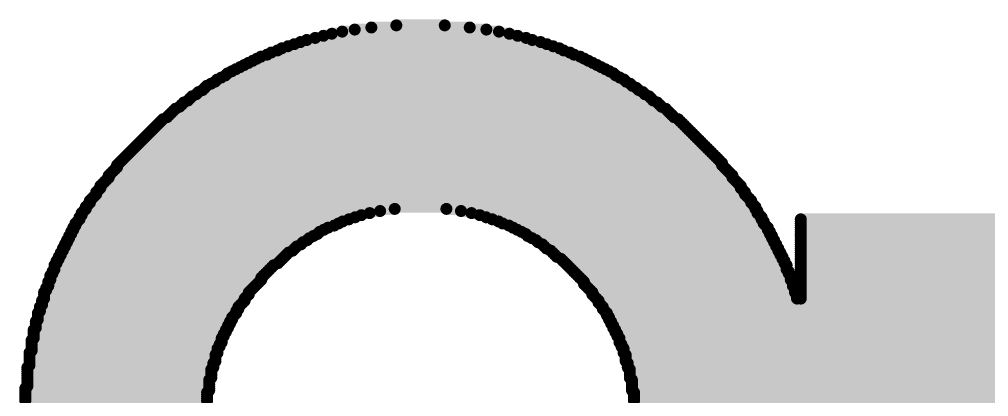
# Model space of a CAD drawing. Extents: x 97 to 206, y 100 to 175.
# Drawn here: x 141.727 to 145.787, y 149.793 to 151.372 of the extents above; entities that cross this region are included whole.
import ezdxf

# ---------------------------------------------------------------- set-up
doc = ezdxf.new("R2010")
doc.units = 0
doc.layers.get('0').update_dxf_attribs({"linetype": 'CONTINUOUS'})
doc.layers.add('SILK-TOP_PHO', color=9, linetype='CONTINUOUS')

# ---------------------------------------------------------------- blocks, each defined once
blk = doc.blocks.new('ROUND_117')
at = {"const_width": 0.02502}
blk.add_lwpolyline([(-0.01251, 0, 1), (0.01251, 0, 1)], format="xyb", close=True, dxfattribs=at)

msp = doc.modelspace()

# ---------------------------------------------------------------- linework, layer by layer
at = {"layer": 'SILK-TOP_PHO', "const_width": 0.050038}
for points in [[(143.079216, 151.321262), (143.735806, 151.321262)], [(143.13154, 151.329898), (143.683228, 151.329898)], [(143.20139, 151.338534), (143.613378, 151.338534)], [(143.306038, 151.347424), (143.50873, 151.347424)], [(142.930626, 151.28621), (143.875506, 151.28621)], [(142.965678, 151.294846), (143.849344, 151.294846)], [(143.000476, 151.303736), (143.814292, 151.303736)], [(143.035528, 151.312372), (143.779494, 151.312372)], [(142.808452, 151.242522), (144.006316, 151.242522)], [(142.825978, 151.251412), (143.989044, 151.251412)], [(142.85214, 151.260048), (143.962628, 151.260048)], [(142.878302, 151.268684), (143.936466, 151.268684)], [(142.904464, 151.277574), (143.910304, 151.277574)], [(142.703804, 151.198834), (144.111218, 151.198834)], [(142.721076, 151.207724), (144.093692, 151.207724)], [(142.738602, 151.21636), (144.076166, 151.21636)], [(142.764764, 151.224996), (144.050004, 151.224996)], [(142.78229, 151.233886), (144.032478, 151.233886)], [(142.633954, 151.164036), (144.181068, 151.164036)], [(142.651226, 151.172672), (144.163542, 151.172672)], [(142.668752, 151.181562), (144.146016, 151.181562)], [(142.686278, 151.190198), (144.128744, 151.190198)], [(142.555214, 151.120348), (144.259554, 151.120348)], [(142.57274, 151.128984), (144.242028, 151.128984)], [(142.590266, 151.137874), (144.224756, 151.137874)], [(142.598902, 151.14651), (144.215866, 151.14651)], [(142.616428, 151.155146), (144.198594, 151.155146)], [(142.494254, 151.07666), (144.320768, 151.07666)], [(142.50289, 151.085296), (144.311878, 151.085296)], [(142.511526, 151.094186), (144.294606, 151.094186)], [(142.529052, 151.102822), (144.285716, 151.102822)], [(142.546578, 151.111712), (144.268444, 151.111712)], [(142.441676, 151.041862), (144.373092, 151.041862)], [(142.450566, 151.050498), (144.364456, 151.050498)], [(142.467838, 151.059134), (144.34693, 151.059134)], [(142.476728, 151.068024), (144.338294, 151.068024)], [(142.380716, 150.998174), (144.434306, 150.998174)], [(142.397988, 151.00681), (144.41678, 151.00681)], [(142.406878, 151.015446), (144.408144, 151.015446)], [(142.415514, 151.024336), (144.399254, 151.024336)], [(142.43304, 151.032972), (144.381728, 151.032972)], [(142.345664, 150.963122), (144.469104, 150.963122)], [(142.354554, 150.972012), (144.460468, 150.972012)], [(142.36319, 150.980648), (144.451578, 150.980648)], [(142.371826, 150.989284), (144.442942, 150.989284)], [(142.29334, 150.919434), (144.521428, 150.919434)], [(142.301976, 150.928324), (144.512792, 150.928324)], [(142.310866, 150.93696), (144.504156, 150.93696)], [(142.319502, 150.945596), (144.495266, 150.945596)], [(142.328138, 150.954486), (144.48663, 150.954486)], [(142.249652, 150.875746), (144.565116, 150.875746)], [(142.258288, 150.884636), (144.55648, 150.884636)], [(142.267178, 150.893272), (144.547844, 150.893272)], [(142.275814, 150.902162), (144.538954, 150.902162)], [(142.284704, 150.910798), (144.530318, 150.910798)], [(142.214854, 150.840948), (144.600168, 150.840948)], [(142.22349, 150.849584), (144.591278, 150.849584)], [(142.232126, 150.858474), (144.582642, 150.858474)], [(142.241016, 150.86711), (144.574006, 150.86711)], [(142.171166, 150.79726), (144.643856, 150.79726)], [(142.179802, 150.805896), (144.634966, 150.805896)], [(142.188438, 150.814786), (144.62633, 150.814786)], [(142.197328, 150.823422), (144.617694, 150.823422)], [(142.205964, 150.832312), (144.608804, 150.832312)], [(142.136114, 150.762462), (144.670018, 150.762462)], [(142.136114, 150.753572), (144.678654, 150.753572)], [(142.145004, 150.771098), (144.670018, 150.771098)], [(142.15364, 150.779734), (144.661128, 150.779734)], [(142.162276, 150.788624), (144.652492, 150.788624)], [(142.101316, 150.718774), (144.713706, 150.718774)], [(142.109952, 150.72741), (144.704816, 150.72741)], [(142.118588, 150.736046), (144.69618, 150.736046)], [(142.127478, 150.744936), (144.687544, 150.744936)], [(142.066264, 150.675086), (144.748504, 150.675086)], [(142.075154, 150.683722), (144.739868, 150.683722)], [(142.08379, 150.692612), (144.730978, 150.692612)], [(142.092426, 150.701248), (144.722342, 150.701248)], [(142.101316, 150.709884), (144.713706, 150.709884)], [(142.040102, 150.631398), (144.774666, 150.631398)], [(142.048738, 150.648924), (144.76603, 150.648924)], [(142.048738, 150.640034), (144.76603, 150.640034)], [(142.057628, 150.65756), (144.757394, 150.65756)], [(142.066264, 150.666196), (144.748504, 150.666196)], [(142.01394, 150.596346), (144.800828, 150.596346)], [(142.022576, 150.613872), (144.792192, 150.613872)], [(142.022576, 150.605236), (144.792192, 150.605236)], [(142.031466, 150.622762), (144.783556, 150.622762)], [(141.987778, 150.561548), (143.194278, 150.561548)], [(141.987778, 150.552912), (143.15948, 150.552912)], [(141.996414, 150.570184), (143.237966, 150.570184)], [(142.005304, 150.58771), (144.809718, 150.58771)], [(142.005304, 150.579074), (143.29918, 150.579074)], [(143.515588, 150.579074), (144.809718, 150.579074)], [(143.576802, 150.570184), (144.818354, 150.570184)], [(143.62049, 150.561548), (144.818354, 150.561548)], [(143.655288, 150.552912), (144.827244, 150.552912)], [(141.961616, 150.51786), (143.063468, 150.51786)], [(141.961616, 150.509224), (143.045942, 150.509224)], [(141.970252, 150.526496), (143.080994, 150.526496)], [(141.978888, 150.544022), (143.133318, 150.544022)], [(141.978888, 150.535386), (143.107156, 150.535386)], [(143.681704, 150.544022), (144.83588, 150.544022)], [(143.707866, 150.535386), (144.83588, 150.535386)], [(143.734028, 150.526496), (144.844516, 150.526496)], [(143.751554, 150.51786), (144.844516, 150.51786)], [(143.777716, 150.509224), (144.853406, 150.509224)], [(144.999964, 150.535386), (146.625818, 150.535386)], [(144.999964, 150.526496), (146.695668, 150.526496)], [(144.999964, 150.51786), (146.747992, 150.51786)], [(144.999964, 150.509224), (146.783044, 150.509224)], [(141.94409, 150.483062), (142.984728, 150.483062)], [(141.94409, 150.474172), (142.976092, 150.474172)], [(141.952726, 150.500334), (143.01978, 150.500334)], [(141.952726, 150.491698), (143.002254, 150.491698)], [(143.794988, 150.500334), (144.862042, 150.500334)], [(143.812514, 150.491698), (144.862042, 150.491698)], [(143.83004, 150.483062), (144.870678, 150.483062)], [(143.847566, 150.474172), (144.870678, 150.474172)], [(144.999964, 150.500334), (146.817842, 150.500334)], [(144.999964, 150.491698), (146.844004, 150.491698)], [(144.999964, 150.483062), (146.870166, 150.483062)], [(144.999964, 150.474172), (146.896328, 150.474172)], [(141.917928, 150.430484), (142.906242, 150.430484)], [(141.926564, 150.44801), (142.932404, 150.44801)], [(141.926564, 150.439374), (142.914878, 150.439374)], [(141.935454, 150.465536), (142.958566, 150.465536)], [(141.935454, 150.456646), (142.941294, 150.456646)], [(143.856202, 150.465536), (144.879568, 150.465536)], [(143.873728, 150.456646), (144.879568, 150.456646)], [(143.891254, 150.44801), (144.888204, 150.44801)], [(143.89989, 150.439374), (144.888204, 150.439374)], [(143.917416, 150.430484), (144.897094, 150.430484)], [(144.999964, 150.465536), (146.922744, 150.465536)], [(144.999964, 150.456646), (146.940016, 150.456646)], [(144.999964, 150.44801), (146.957542, 150.44801)], [(144.999964, 150.439374), (146.975068, 150.439374)], [(144.999964, 150.430484), (146.992594, 150.430484)], [(141.900402, 150.395686), (142.853918, 150.395686)], [(141.900402, 150.386796), (142.845028, 150.386796)], [(141.909038, 150.413212), (142.88008, 150.413212)], [(141.909038, 150.404322), (142.871444, 150.404322)], [(141.917928, 150.421848), (142.888716, 150.421848)], [(143.926052, 150.421848), (144.897094, 150.421848)], [(143.934688, 150.413212), (144.90573, 150.413212)], [(143.952214, 150.404322), (144.90573, 150.404322)], [(143.961104, 150.395686), (144.914366, 150.395686)], [(143.96974, 150.386796), (144.914366, 150.386796)], [(144.999964, 150.421848), (147.009866, 150.421848)], [(144.999964, 150.413212), (147.027392, 150.413212)], [(144.999964, 150.404322), (147.044918, 150.404322)], [(144.999964, 150.395686), (147.053554, 150.395686)], [(144.999964, 150.386796), (147.07108, 150.386796)], [(141.882876, 150.360634), (142.818866, 150.360634)], [(141.882876, 150.351998), (142.81023, 150.351998)], [(141.891766, 150.37816), (142.836392, 150.37816)], [(141.891766, 150.369524), (142.827756, 150.369524)], [(143.978376, 150.37816), (144.923256, 150.37816)], [(143.995902, 150.369524), (144.923256, 150.369524)], [(144.004538, 150.360634), (144.931892, 150.360634)], [(144.013428, 150.351998), (144.931892, 150.351998)], [(144.999964, 150.37816), (147.079716, 150.37816)], [(144.999964, 150.369524), (147.097242, 150.369524)], [(144.999964, 150.360634), (147.105878, 150.360634)], [(144.999964, 150.351998), (147.123404, 150.351998)], [(141.865604, 150.316946), (142.766542, 150.316946)], [(141.865604, 150.30831), (142.757906, 150.30831)], [(141.87424, 150.343362), (142.792704, 150.343362)], [(141.87424, 150.334472), (142.784068, 150.334472)], [(141.87424, 150.325836), (142.775178, 150.325836)], [(144.022064, 150.343362), (144.940528, 150.343362)], [(144.030954, 150.334472), (144.940528, 150.334472)], [(144.03959, 150.325836), (144.940528, 150.325836)], [(144.048226, 150.316946), (144.949418, 150.316946)], [(144.057116, 150.30831), (144.949418, 150.30831)], [(144.999964, 150.343362), (147.132294, 150.343362)], [(144.999964, 150.334472), (147.14093, 150.334472)], [(144.999964, 150.325836), (147.158456, 150.325836)], [(144.999964, 150.316946), (147.167092, 150.316946)], [(144.999964, 150.30831), (147.175728, 150.30831)], [(141.848078, 150.273512), (142.731744, 150.273512)], [(141.848078, 150.264622), (142.722854, 150.264622)], [(141.856714, 150.299674), (142.749016, 150.299674)], [(141.856714, 150.290784), (142.74038, 150.290784)], [(141.856714, 150.282148), (142.74038, 150.282148)], [(144.065752, 150.299674), (144.958054, 150.299674)], [(144.074388, 150.290784), (144.958054, 150.290784)], [(144.083278, 150.282148), (144.958054, 150.282148)], [(144.091914, 150.273512), (144.966944, 150.273512)], [(144.091914, 150.264622), (144.966944, 150.264622)], [(144.999964, 150.299674), (147.184618, 150.299674)], [(144.999964, 150.290784), (147.202144, 150.290784)], [(144.999964, 150.282148), (147.21078, 150.282148)], [(144.999964, 150.273512), (147.219416, 150.273512)], [(144.999964, 150.264622), (147.228306, 150.264622)], [(141.830552, 150.229824), (142.688056, 150.229824)], [(141.839188, 150.247096), (142.705328, 150.247096)], [(141.839188, 150.23846), (142.696692, 150.23846)], [(141.848078, 150.255986), (142.714218, 150.255986)], [(144.100804, 150.255986), (144.966944, 150.255986)], [(144.10944, 150.247096), (144.97558, 150.247096)], [(144.118076, 150.23846), (144.97558, 150.23846)], [(144.126966, 150.229824), (144.97558, 150.229824)], [(144.999964, 150.255986), (147.236942, 150.255986)], [(144.999964, 150.247096), (147.245578, 150.247096)], [(144.999964, 150.23846), (147.254468, 150.23846)], [(144.999964, 150.229824), (147.263104, 150.229824)], [(141.821916, 150.194772), (142.67053, 150.194772)], [(141.821916, 150.186136), (142.661894, 150.186136)], [(141.830552, 150.220934), (142.688056, 150.220934)], [(141.830552, 150.212298), (142.679166, 150.212298)], [(141.830552, 150.203662), (142.67053, 150.203662)], [(144.126966, 150.220934), (144.984216, 150.220934)], [(144.135602, 150.212298), (144.984216, 150.212298)], [(144.144238, 150.203662), (144.984216, 150.203662)], [(144.153128, 150.194772), (147.298156, 150.194772)], [(144.153128, 150.186136), (147.306792, 150.186136)], [(144.999964, 150.220934), (147.271994, 150.220934)], [(144.999964, 150.212298), (147.28063, 150.212298)], [(144.999964, 150.203662), (147.289266, 150.203662)], [(141.813026, 150.16861), (142.644368, 150.16861)], [(141.813026, 150.159974), (142.644368, 150.159974)], [(141.813026, 150.151084), (142.635478, 150.151084)], [(141.821916, 150.177246), (142.653004, 150.177246)], [(144.161764, 150.177246), (147.306792, 150.177246)], [(144.170654, 150.16861), (147.315428, 150.16861)], [(144.170654, 150.159974), (147.324318, 150.159974)], [(144.17929, 150.151084), (147.332954, 150.151084)], [(141.795754, 150.107396), (142.609316, 150.107396)], [(141.80439, 150.142448), (142.635478, 150.142448)], [(141.80439, 150.133812), (142.626842, 150.133812)], [(141.80439, 150.124922), (142.618206, 150.124922)], [(141.80439, 150.116286), (142.618206, 150.116286)], [(144.187926, 150.142448), (147.341844, 150.142448)], [(144.187926, 150.133812), (147.341844, 150.133812)], [(144.196816, 150.124922), (147.35048, 150.124922)], [(144.196816, 150.116286), (147.359116, 150.116286)], [(144.205452, 150.107396), (147.368006, 150.107396)], [(141.786864, 150.072598), (142.592044, 150.072598)], [(141.786864, 150.063962), (142.592044, 150.063962)], [(141.795754, 150.09876), (142.609316, 150.09876)], [(141.795754, 150.090124), (142.60068, 150.090124)], [(141.795754, 150.081234), (142.60068, 150.081234)], [(144.205452, 150.09876), (147.368006, 150.09876)], [(144.214088, 150.090124), (147.376642, 150.090124)], [(144.214088, 150.081234), (147.385278, 150.081234)], [(144.222978, 150.072598), (147.385278, 150.072598)], [(144.222978, 150.063962), (147.394168, 150.063962)], [(141.778228, 150.02891), (142.574518, 150.02891)], [(141.786864, 150.055072), (142.583154, 150.055072)], [(141.786864, 150.046436), (142.583154, 150.046436)], [(141.786864, 150.037546), (142.574518, 150.037546)], [(144.231614, 150.055072), (147.402804, 150.055072)], [(144.231614, 150.046436), (147.402804, 150.046436)], [(144.240504, 150.037546), (147.411694, 150.037546)], [(144.240504, 150.02891), (147.42033, 150.02891)], [(141.778228, 150.020274), (142.574518, 150.020274)], [(141.778228, 150.011384), (142.565628, 150.011384)], [(141.778228, 150.002748), (142.565628, 150.002748)], [(141.778228, 149.994112), (142.556992, 149.994112)], [(141.778228, 149.985222), (142.556992, 149.985222)], [(144.240504, 150.020274), (147.42033, 150.020274)], [(144.24914, 150.011384), (147.428966, 150.011384)], [(144.24914, 150.002748), (147.428966, 150.002748)], [(144.257776, 149.994112), (147.437856, 149.994112)], [(144.257776, 149.985222), (147.437856, 149.985222)], [(141.769338, 149.976586), (142.556992, 149.976586)], [(141.769338, 149.967696), (142.548356, 149.967696)], [(141.769338, 149.95906), (142.548356, 149.95906)], [(141.769338, 149.950424), (142.548356, 149.950424)], [(141.769338, 149.941534), (142.548356, 149.941534)], [(144.257776, 149.976586), (147.446492, 149.976586)], [(144.266666, 149.967696), (147.446492, 149.967696)], [(144.266666, 149.95906), (147.455128, 149.95906)], [(144.266666, 149.950424), (147.455128, 149.950424)], [(144.266666, 149.941534), (147.464018, 149.941534)], [(141.760702, 149.915372), (142.539466, 149.915372)], [(141.760702, 149.906736), (142.53083, 149.906736)], [(141.769338, 149.932898), (142.539466, 149.932898)], [(141.769338, 149.924262), (142.539466, 149.924262)], [(144.275302, 149.932898), (147.464018, 149.932898)], [(144.275302, 149.924262), (147.472654, 149.924262)], [(144.275302, 149.915372), (147.472654, 149.915372)], [(144.283938, 149.906736), (147.481544, 149.906736)], [(141.760702, 149.897846), (142.53083, 149.897846)], [(141.760702, 149.88921), (142.53083, 149.88921)], [(141.760702, 149.880574), (142.53083, 149.880574)], [(141.760702, 149.871684), (142.53083, 149.871684)], [(141.760702, 149.863048), (142.522194, 149.863048)], [(144.283938, 149.897846), (147.481544, 149.897846)], [(144.283938, 149.88921), (147.481544, 149.88921)], [(144.283938, 149.880574), (147.49018, 149.880574)], [(144.283938, 149.871684), (147.49018, 149.871684)], [(144.292828, 149.863048), (147.49018, 149.863048)], [(141.752066, 149.827996), (142.522194, 149.827996)], [(141.752066, 149.81936), (142.522194, 149.81936)], [(141.760702, 149.854412), (142.522194, 149.854412)], [(141.760702, 149.845522), (142.522194, 149.845522)], [(141.760702, 149.836886), (142.522194, 149.836886)], [(144.292828, 149.854412), (148.363178, 149.854412)], [(144.292828, 149.845522), (148.345906, 149.845522)], [(144.292828, 149.836886), (148.337016, 149.836886)], [(144.292828, 149.827996), (148.319744, 149.827996)], [(144.292828, 149.81936), (148.310854, 149.81936)], [(141.752066, 149.810724), (142.513304, 149.810724)], [(141.752066, 149.801834), (142.513304, 149.801834)], [(141.752066, 149.793198), (142.513304, 149.793198)], [(141.752066, 149.784562), (142.513304, 149.784562)], [(144.301464, 149.810724), (148.302218, 149.810724)], [(144.301464, 149.801834), (148.293328, 149.801834)], [(144.301464, 149.793198), (148.284692, 149.793198)], [(144.301464, 149.784562), (148.267166, 149.784562)], [(141.752066, 149.775672), (142.513304, 149.775672)], [(144.301464, 149.775672), (148.25853, 149.775672)]]:
    msp.add_lwpolyline(points, dxfattribs=at)

# ---------------------------------------------------------------- block references
at = {"layer": 'SILK-TOP_PHO'}
for p in [(143.079216, 151.321262), (143.13154, 151.329898), (143.20139, 151.338534), (143.306038, 151.347424), (143.50873, 151.347424), (143.613378, 151.338534), (143.683228, 151.329898), (143.735806, 151.321262), (142.930626, 151.28621), (142.965678, 151.294846), (143.000476, 151.303736), (143.035528, 151.312372), (143.779494, 151.312372), (143.814292, 151.303736), (143.849344, 151.294846), (143.875506, 151.28621), (142.808452, 151.242522), (142.825978, 151.251412), (142.85214, 151.260048), (142.878302, 151.268684), (142.904464, 151.277574), (143.910304, 151.277574), (143.936466, 151.268684), (143.962628, 151.260048), (143.989044, 151.251412), (144.006316, 151.242522), (142.703804, 151.198834), (142.721076, 151.207724), (142.738602, 151.21636), (142.764764, 151.224996), (142.78229, 151.233886), (144.032478, 151.233886), (144.050004, 151.224996), (144.076166, 151.21636), (144.093692, 151.207724), (144.111218, 151.198834), (142.633954, 151.164036), (142.651226, 151.172672), (142.668752, 151.181562), (142.686278, 151.190198), (144.128744, 151.190198), (144.146016, 151.181562), (144.163542, 151.172672), (144.181068, 151.164036), (142.555214, 151.120348), (142.57274, 151.128984), (142.590266, 151.137874), (142.598902, 151.14651), (142.616428, 151.155146), (144.198594, 151.155146), (144.215866, 151.14651), (144.224756, 151.137874), (144.242028, 151.128984), (144.259554, 151.120348), (142.494254, 151.07666), (142.50289, 151.085296), (142.511526, 151.094186), (142.529052, 151.102822), (142.546578, 151.111712), (144.268444, 151.111712), (144.285716, 151.102822), (144.294606, 151.094186), (144.311878, 151.085296), (144.320768, 151.07666), (142.441676, 151.041862), (142.450566, 151.050498), (142.467838, 151.059134), (142.476728, 151.068024), (144.338294, 151.068024), (144.34693, 151.059134), (144.364456, 151.050498), (144.373092, 151.041862), (142.380716, 150.998174), (142.397988, 151.00681), (142.406878, 151.015446), (142.415514, 151.024336), (142.43304, 151.032972), (144.381728, 151.032972), (144.399254, 151.024336), (144.408144, 151.015446), (144.41678, 151.00681), (144.434306, 150.998174), (142.345664, 150.963122), (142.354554, 150.972012), (142.36319, 150.980648), (142.371826, 150.989284), (144.442942, 150.989284), (144.451578, 150.980648), (144.460468, 150.972012), (144.469104, 150.963122), (142.29334, 150.919434), (142.301976, 150.928324), (142.310866, 150.93696), (142.319502, 150.945596), (142.328138, 150.954486), (144.48663, 150.954486), (144.495266, 150.945596), (144.504156, 150.93696), (144.512792, 150.928324), (144.521428, 150.919434), (142.249652, 150.875746), (142.258288, 150.884636), (142.267178, 150.893272), (142.275814, 150.902162), (142.284704, 150.910798), (144.530318, 150.910798), (144.538954, 150.902162), (144.547844, 150.893272), (144.55648, 150.884636), (144.565116, 150.875746), (142.214854, 150.840948), (142.22349, 150.849584), (142.232126, 150.858474), (142.241016, 150.86711), (144.574006, 150.86711), (144.582642, 150.858474), (144.591278, 150.849584), (144.600168, 150.840948), (142.171166, 150.79726), (142.179802, 150.805896), (142.188438, 150.814786), (142.197328, 150.823422), (142.205964, 150.832312), (144.608804, 150.832312), (144.617694, 150.823422), (144.62633, 150.814786), (144.634966, 150.805896), (144.643856, 150.79726), (142.136114, 150.762462), (142.136114, 150.753572), (142.145004, 150.771098), (142.15364, 150.779734), (142.162276, 150.788624), (144.652492, 150.788624), (144.661128, 150.779734), (144.670018, 150.771098), (144.670018, 150.762462), (144.678654, 150.753572), (142.101316, 150.718774), (142.109952, 150.72741), (142.118588, 150.736046), (142.127478, 150.744936), (144.687544, 150.744936), (144.69618, 150.736046), (144.704816, 150.72741), (144.713706, 150.718774), (142.066264, 150.675086), (142.075154, 150.683722), (142.08379, 150.692612), (142.092426, 150.701248), (142.101316, 150.709884), (144.713706, 150.709884), (144.722342, 150.701248), (144.730978, 150.692612), (144.739868, 150.683722), (144.748504, 150.675086), (142.040102, 150.631398), (142.048738, 150.648924), (142.048738, 150.640034), (142.057628, 150.65756), (142.066264, 150.666196), (144.748504, 150.666196), (144.757394, 150.65756), (144.76603, 150.648924), (144.76603, 150.640034), (144.774666, 150.631398), (142.01394, 150.596346), (142.022576, 150.613872), (142.022576, 150.605236), (142.031466, 150.622762), (144.783556, 150.622762), (144.792192, 150.613872), (144.792192, 150.605236), (144.800828, 150.596346), (141.987778, 150.561548), (141.987778, 150.552912), (141.996414, 150.570184), (142.005304, 150.58771), (142.005304, 150.579074), (143.15948, 150.552912), (143.194278, 150.561548), (143.237966, 150.570184), (143.29918, 150.579074), (143.515588, 150.579074), (143.576802, 150.570184), (143.62049, 150.561548), (143.655288, 150.552912), (144.809718, 150.58771), (144.809718, 150.579074), (144.818354, 150.570184), (144.818354, 150.561548), (144.827244, 150.552912), (141.961616, 150.51786), (141.961616, 150.509224), (141.970252, 150.526496), (141.978888, 150.544022), (141.978888, 150.535386), (143.045942, 150.509224), (143.063468, 150.51786), (143.080994, 150.526496), (143.107156, 150.535386), (143.133318, 150.544022), (143.681704, 150.544022), (143.707866, 150.535386), (143.734028, 150.526496), (143.751554, 150.51786), (143.777716, 150.509224), (144.83588, 150.544022), (144.83588, 150.535386), (144.844516, 150.526496), (144.844516, 150.51786), (144.853406, 150.509224), (144.999964, 150.535386), (144.999964, 150.526496), (144.999964, 150.51786), (144.999964, 150.509224), (141.94409, 150.483062), (141.94409, 150.474172), (141.952726, 150.500334), (141.952726, 150.491698), (142.976092, 150.474172), (142.984728, 150.483062), (143.002254, 150.491698), (143.01978, 150.500334), (143.794988, 150.500334), (143.812514, 150.491698), (143.83004, 150.483062), (143.847566, 150.474172), (144.862042, 150.500334), (144.862042, 150.491698), (144.870678, 150.483062), (144.870678, 150.474172), (144.999964, 150.500334), (144.999964, 150.491698), (144.999964, 150.483062), (144.999964, 150.474172), (141.917928, 150.430484), (141.926564, 150.44801), (141.926564, 150.439374), (141.935454, 150.465536), (141.935454, 150.456646), (142.906242, 150.430484), (142.914878, 150.439374), (142.932404, 150.44801), (142.941294, 150.456646), (142.958566, 150.465536), (143.856202, 150.465536), (143.873728, 150.456646), (143.891254, 150.44801), (143.89989, 150.439374), (143.917416, 150.430484), (144.879568, 150.465536), (144.879568, 150.456646), (144.888204, 150.44801), (144.888204, 150.439374), (144.897094, 150.430484), (144.999964, 150.465536), (144.999964, 150.456646), (144.999964, 150.44801), (144.999964, 150.439374), (144.999964, 150.430484), (141.900402, 150.395686), (141.900402, 150.386796), (141.909038, 150.413212), (141.909038, 150.404322), (141.917928, 150.421848), (142.845028, 150.386796), (142.853918, 150.395686), (142.871444, 150.404322), (142.88008, 150.413212), (142.888716, 150.421848), (143.926052, 150.421848), (143.934688, 150.413212), (143.952214, 150.404322), (143.961104, 150.395686), (143.96974, 150.386796), (144.897094, 150.421848), (144.90573, 150.413212), (144.90573, 150.404322), (144.914366, 150.395686), (144.914366, 150.386796), (144.999964, 150.421848), (144.999964, 150.413212), (144.999964, 150.404322), (144.999964, 150.395686), (144.999964, 150.386796), (141.882876, 150.360634), (141.882876, 150.351998), (141.891766, 150.37816), (141.891766, 150.369524), (142.81023, 150.351998), (142.818866, 150.360634), (142.827756, 150.369524), (142.836392, 150.37816), (143.978376, 150.37816), (143.995902, 150.369524), (144.004538, 150.360634), (144.013428, 150.351998), (144.923256, 150.37816), (144.923256, 150.369524), (144.931892, 150.360634), (144.931892, 150.351998), (144.999964, 150.37816), (144.999964, 150.369524), (144.999964, 150.360634), (144.999964, 150.351998), (141.865604, 150.316946), (141.865604, 150.30831), (141.87424, 150.343362), (141.87424, 150.334472), (141.87424, 150.325836), (142.757906, 150.30831), (142.766542, 150.316946), (142.775178, 150.325836), (142.784068, 150.334472), (142.792704, 150.343362), (144.022064, 150.343362), (144.030954, 150.334472), (144.03959, 150.325836), (144.048226, 150.316946), (144.057116, 150.30831), (144.940528, 150.343362), (144.940528, 150.334472), (144.940528, 150.325836), (144.949418, 150.316946), (144.949418, 150.30831), (144.999964, 150.343362), (144.999964, 150.334472), (144.999964, 150.325836), (144.999964, 150.316946), (144.999964, 150.30831), (141.848078, 150.273512), (141.848078, 150.264622), (141.856714, 150.299674), (141.856714, 150.290784), (141.856714, 150.282148), (142.722854, 150.264622), (142.731744, 150.273512), (142.74038, 150.290784), (142.74038, 150.282148), (142.749016, 150.299674), (144.065752, 150.299674), (144.074388, 150.290784), (144.083278, 150.282148), (144.091914, 150.273512), (144.091914, 150.264622), (144.958054, 150.299674), (144.958054, 150.290784), (144.958054, 150.282148), (144.966944, 150.273512), (144.966944, 150.264622), (144.999964, 150.299674), (144.999964, 150.290784), (144.999964, 150.282148), (144.999964, 150.273512), (144.999964, 150.264622), (141.830552, 150.229824), (141.839188, 150.247096), (141.839188, 150.23846), (141.848078, 150.255986), (142.688056, 150.229824), (142.696692, 150.23846), (142.705328, 150.247096), (142.714218, 150.255986), (144.100804, 150.255986), (144.10944, 150.247096), (144.118076, 150.23846), (144.126966, 150.229824), (144.966944, 150.255986), (144.97558, 150.247096), (144.97558, 150.23846), (144.97558, 150.229824), (144.999964, 150.255986), (144.999964, 150.247096), (144.999964, 150.23846), (144.999964, 150.229824), (141.821916, 150.194772), (141.821916, 150.186136), (141.830552, 150.220934), (141.830552, 150.212298), (141.830552, 150.203662), (142.661894, 150.186136), (142.67053, 150.203662), (142.67053, 150.194772), (142.679166, 150.212298), (142.688056, 150.220934), (144.126966, 150.220934), (144.135602, 150.212298), (144.144238, 150.203662), (144.153128, 150.194772), (144.153128, 150.186136), (144.984216, 150.220934), (144.984216, 150.212298), (144.984216, 150.203662), (144.999964, 150.220934), (144.999964, 150.212298), (144.999964, 150.203662), (141.813026, 150.16861), (141.813026, 150.159974), (141.813026, 150.151084), (141.821916, 150.177246), (142.635478, 150.151084), (142.644368, 150.16861), (142.644368, 150.159974), (142.653004, 150.177246), (144.161764, 150.177246), (144.170654, 150.16861), (144.170654, 150.159974), (144.17929, 150.151084), (141.795754, 150.107396), (141.80439, 150.142448), (141.80439, 150.133812), (141.80439, 150.124922), (141.80439, 150.116286), (142.609316, 150.107396), (142.618206, 150.124922), (142.618206, 150.116286), (142.626842, 150.133812), (142.635478, 150.142448), (144.187926, 150.142448), (144.187926, 150.133812), (144.196816, 150.124922), (144.196816, 150.116286), (144.205452, 150.107396), (141.786864, 150.072598), (141.786864, 150.063962), (141.795754, 150.09876), (141.795754, 150.090124), (141.795754, 150.081234), (142.592044, 150.072598), (142.592044, 150.063962), (142.60068, 150.090124), (142.60068, 150.081234), (142.609316, 150.09876), (144.205452, 150.09876), (144.214088, 150.090124), (144.214088, 150.081234), (144.222978, 150.072598), (144.222978, 150.063962), (141.778228, 150.02891), (141.786864, 150.055072), (141.786864, 150.046436), (141.786864, 150.037546), (142.574518, 150.037546), (142.574518, 150.02891), (142.583154, 150.055072), (142.583154, 150.046436), (144.231614, 150.055072), (144.231614, 150.046436), (144.240504, 150.037546), (144.240504, 150.02891), (141.778228, 150.020274), (141.778228, 150.011384), (141.778228, 150.002748), (141.778228, 149.994112), (141.778228, 149.985222), (142.556992, 149.994112), (142.556992, 149.985222), (142.565628, 150.011384), (142.565628, 150.002748), (142.574518, 150.020274), (144.240504, 150.020274), (144.24914, 150.011384), (144.24914, 150.002748), (144.257776, 149.994112), (144.257776, 149.985222), (141.769338, 149.976586), (141.769338, 149.967696), (141.769338, 149.95906), (141.769338, 149.950424), (141.769338, 149.941534), (142.548356, 149.967696), (142.548356, 149.95906), (142.548356, 149.950424), (142.548356, 149.941534), (142.556992, 149.976586), (144.257776, 149.976586), (144.266666, 149.967696), (144.266666, 149.95906), (144.266666, 149.950424), (144.266666, 149.941534), (141.760702, 149.915372), (141.760702, 149.906736), (141.769338, 149.932898), (141.769338, 149.924262), (142.53083, 149.906736), (142.539466, 149.932898), (142.539466, 149.924262), (142.539466, 149.915372), (144.275302, 149.932898), (144.275302, 149.924262), (144.275302, 149.915372), (144.283938, 149.906736), (141.760702, 149.897846), (141.760702, 149.88921), (141.760702, 149.880574), (141.760702, 149.871684), (141.760702, 149.863048), (142.522194, 149.863048), (142.53083, 149.897846), (142.53083, 149.88921), (142.53083, 149.880574), (142.53083, 149.871684), (144.283938, 149.897846), (144.283938, 149.88921), (144.283938, 149.880574), (144.283938, 149.871684), (144.292828, 149.863048), (141.752066, 149.827996), (141.752066, 149.81936), (141.760702, 149.854412), (141.760702, 149.845522), (141.760702, 149.836886), (142.522194, 149.854412), (142.522194, 149.845522), (142.522194, 149.836886), (142.522194, 149.827996), (142.522194, 149.81936), (144.292828, 149.854412), (144.292828, 149.845522), (144.292828, 149.836886), (144.292828, 149.827996), (144.292828, 149.81936), (141.752066, 149.810724), (141.752066, 149.801834), (141.752066, 149.793198), (141.752066, 149.784562), (142.513304, 149.810724), (142.513304, 149.801834), (142.513304, 149.793198), (142.513304, 149.784562), (144.301464, 149.810724), (144.301464, 149.801834), (144.301464, 149.793198), (144.301464, 149.784562), (141.752066, 149.775672), (142.513304, 149.775672), (144.301464, 149.775672)]:
    msp.add_blockref('ROUND_117', p, dxfattribs=at)

doc.saveas('drawing.dxf')
